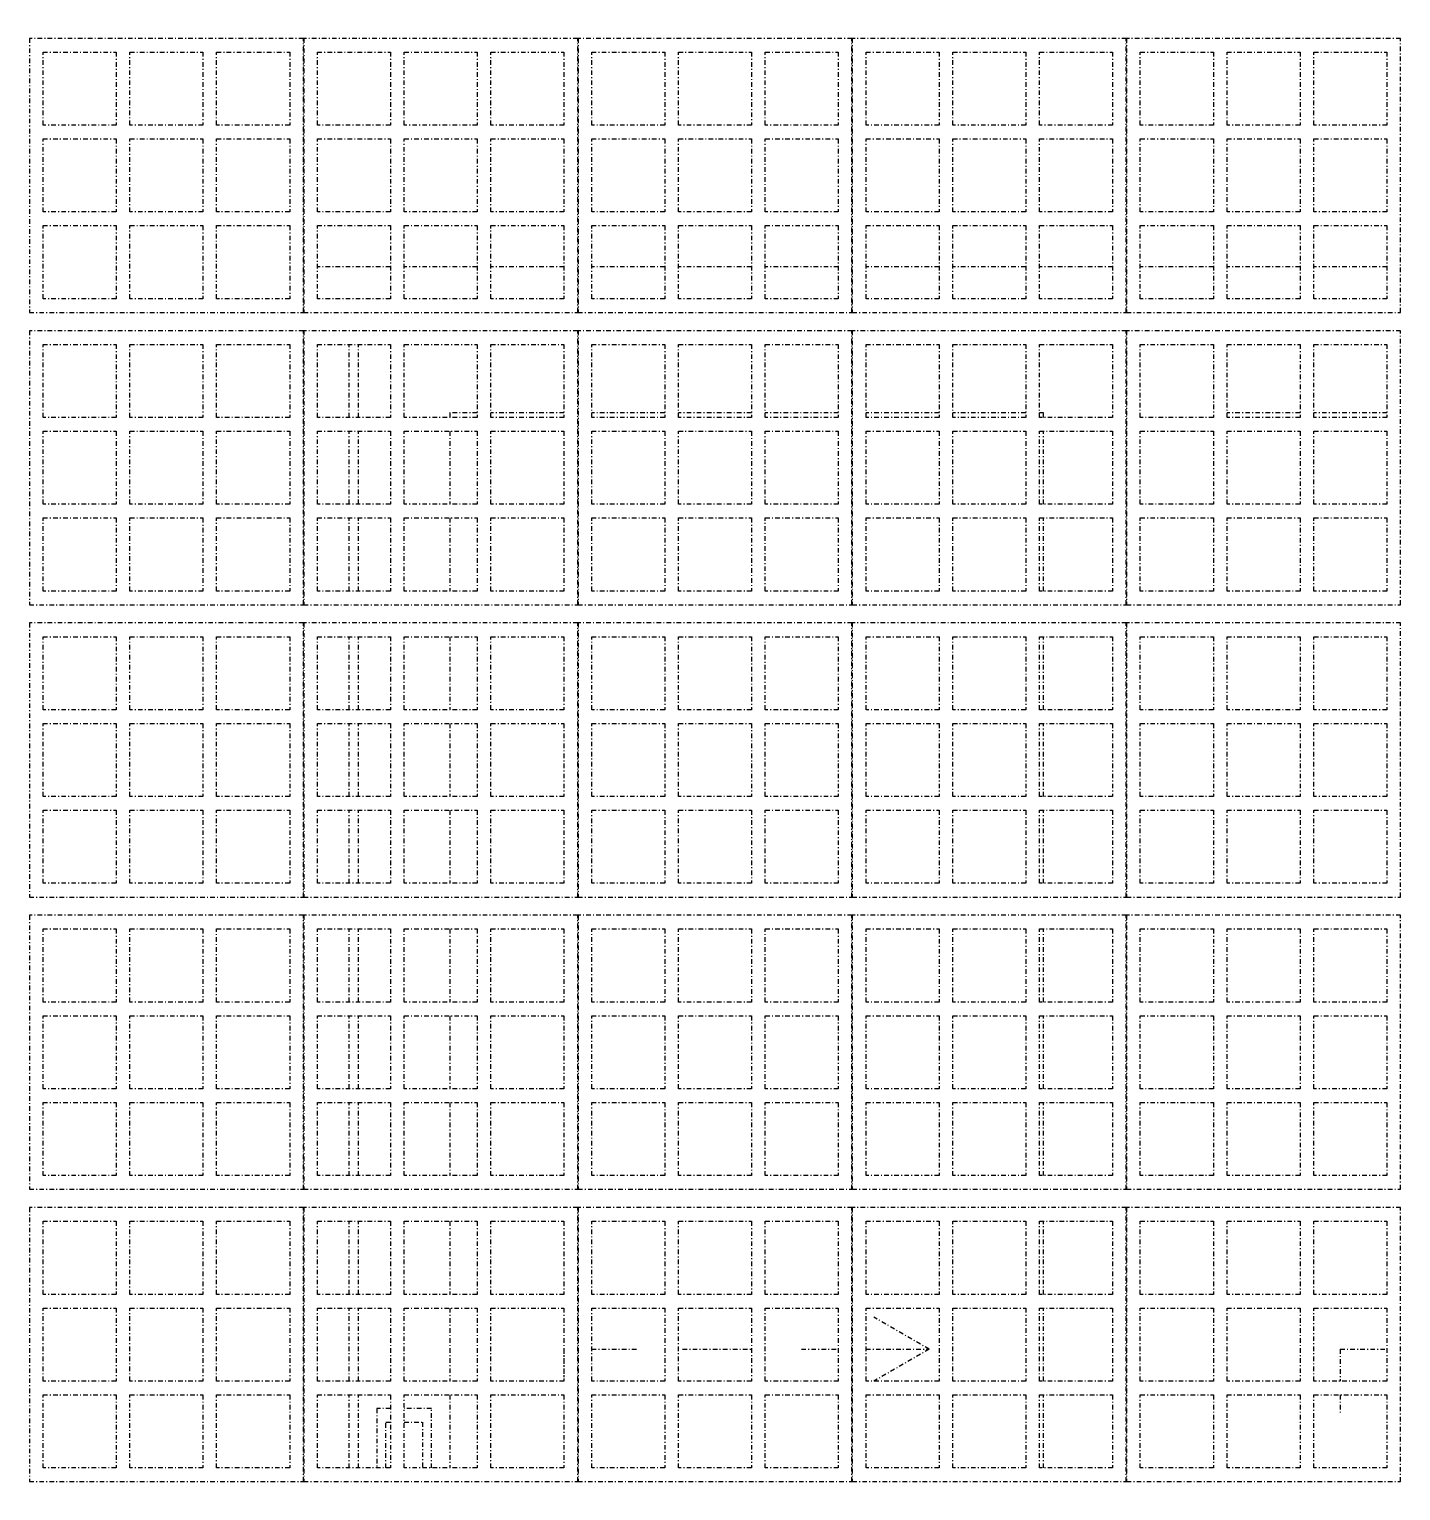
# Model space of a CAD drawing. Header units: metres. Extents: x -1783 to 21505, y -57 to 13660.
# Drawn here: x 12615.2 to 12765.4, y 7409.6 to 7569.6 of the extents above; entities that cross this region are included whole.
import ezdxf

# ---------------------------------------------------------------- set-up
doc = ezdxf.new("R2010")
doc.units = ezdxf.units.M
doc.header["$MEASUREMENT"] = 0
doc.linetypes.add('DASHDOT', pattern=[1, 0.5, -0.25, 0, -0.25])
doc.layers.add('cotas', color=7, linetype='Continuous')
doc.layers.add('P03', color=7, linetype='Continuous')

msp = doc.modelspace()

# ---------------------------------------------------------------- hatches: boundary and pattern name
at = {"layer": 'cotas'}
h = msp.add_hatch(color=7, dxfattribs=at)
h.dxf.hatch_style = 1
h.paths.add_polyline_path([(21504.961, 13659.963), (10304.961, 13659.963), (10304.961, 5739.963), (21504.961, 5739.963)])
h.paths.add_polyline_path([(10571.627, 13593.296), (21371.627, 13593.296), (21371.627, 5806.63), (10571.627, 5806.63)], flags=16)

# ---------------------------------------------------------------- linework, layer by layer
at = {"layer": 'P03', "linetype": 'DASHDOT'}
for p, q in [((12645.242, 7568.625), (12615.242, 7568.625)), ((12615.242, 7568.625), (12615.242, 7538.625)), ((12645.242, 7538.625), (12645.242, 7568.625)), ((12675.277, 7568.625), (12645.277, 7568.625)), ((12645.277, 7568.625), (12645.277, 7538.625)), ((12675.277, 7538.625), (12675.277, 7568.625)), ((12705.312, 7568.625), (12675.312, 7568.625)), ((12675.312, 7568.625), (12675.312, 7538.625)), ((12705.312, 7538.625), (12705.312, 7568.625)), ((12735.346, 7568.625), (12705.346, 7568.625)), ((12705.346, 7568.625), (12705.346, 7538.625)), ((12735.346, 7538.625), (12735.346, 7568.625)), ((12765.381, 7568.625), (12735.381, 7568.625)), ((12735.381, 7568.625), (12735.381, 7538.625)), ((12765.381, 7538.625), (12765.381, 7568.625)), ((12616.742, 7559.125), (12616.742, 7567.125)), ((12616.742, 7567.125), (12624.742, 7567.125)), ((12624.742, 7567.125), (12624.742, 7559.125)), ((12626.242, 7559.125), (12626.242, 7567.125)), ((12626.242, 7567.125), (12634.242, 7567.125)), ((12634.242, 7567.125), (12634.242, 7559.125)), ((12635.742, 7559.125), (12635.742, 7567.125)), ((12635.742, 7567.125), (12643.742, 7567.125)), ((12643.742, 7567.125), (12643.742, 7559.125)), ((12646.777, 7559.125), (12646.777, 7567.125)), ((12646.777, 7567.125), (12654.777, 7567.125)), ((12654.777, 7567.125), (12654.777, 7559.125)), ((12656.277, 7559.125), (12656.277, 7567.125)), ((12656.277, 7567.125), (12664.277, 7567.125)), ((12664.277, 7567.125), (12664.277, 7559.125)), ((12665.777, 7559.125), (12665.777, 7567.125)), ((12665.777, 7567.125), (12673.777, 7567.125)), ((12673.777, 7567.125), (12673.777, 7559.125)), ((12676.812, 7559.125), (12676.812, 7567.125)), ((12676.812, 7567.125), (12684.812, 7567.125)), ((12684.812, 7567.125), (12684.812, 7559.125)), ((12686.312, 7559.125), (12686.312, 7567.125)), ((12686.312, 7567.125), (12694.312, 7567.125)), ((12694.312, 7567.125), (12694.312, 7559.125)), ((12695.812, 7559.125), (12695.812, 7567.125)), ((12695.812, 7567.125), (12703.812, 7567.125)), ((12703.812, 7567.125), (12703.812, 7559.125)), ((12706.846, 7559.125), (12706.846, 7567.125)), ((12706.846, 7567.125), (12714.846, 7567.125)), ((12714.846, 7567.125), (12714.846, 7559.125)), ((12716.346, 7559.125), (12716.346, 7567.125)), ((12716.346, 7567.125), (12724.346, 7567.125)), ((12724.346, 7567.125), (12724.346, 7559.125)), ((12725.846, 7559.125), (12725.846, 7567.125)), ((12725.846, 7567.125), (12733.846, 7567.125)), ((12733.846, 7567.125), (12733.846, 7559.125)), ((12736.881, 7559.125), (12736.881, 7567.125)), ((12736.881, 7567.125), (12744.881, 7567.125)), ((12744.881, 7567.125), (12744.881, 7559.125)), ((12746.381, 7559.125), (12746.381, 7567.125)), ((12746.381, 7567.125), (12754.381, 7567.125)), ((12754.381, 7567.125), (12754.381, 7559.125)), ((12755.881, 7559.125), (12755.881, 7567.125)), ((12755.881, 7567.125), (12763.881, 7567.125)), ((12763.881, 7567.125), (12763.881, 7559.125)), ((12624.742, 7559.125), (12616.742, 7559.125)), ((12634.242, 7559.125), (12626.242, 7559.125)), ((12643.742, 7559.125), (12635.742, 7559.125)), ((12654.777, 7559.125), (12646.777, 7559.125)), ((12664.277, 7559.125), (12656.277, 7559.125)), ((12673.777, 7559.125), (12665.777, 7559.125)), ((12684.812, 7559.125), (12676.812, 7559.125)), ((12694.312, 7559.125), (12686.312, 7559.125)), ((12703.812, 7559.125), (12695.812, 7559.125)), ((12714.846, 7559.125), (12706.846, 7559.125)), ((12724.346, 7559.125), (12716.346, 7559.125)), ((12733.846, 7559.125), (12725.846, 7559.125)), ((12744.881, 7559.125), (12736.881, 7559.125)), ((12754.381, 7559.125), (12746.381, 7559.125)), ((12763.881, 7559.125), (12755.881, 7559.125)), ((12616.742, 7549.625), (12616.742, 7557.625)), ((12616.742, 7557.625), (12624.742, 7557.625)), ((12624.742, 7557.625), (12624.742, 7549.625)), ((12626.242, 7549.625), (12626.242, 7557.625)), ((12626.242, 7557.625), (12634.242, 7557.625)), ((12634.242, 7557.625), (12634.242, 7549.625)), ((12635.742, 7549.625), (12635.742, 7557.625)), ((12635.742, 7557.625), (12643.742, 7557.625)), ((12643.742, 7557.625), (12643.742, 7549.625)), ((12646.777, 7549.625), (12646.777, 7557.625)), ((12646.777, 7557.625), (12654.777, 7557.625)), ((12654.777, 7557.625), (12654.777, 7549.625)), ((12656.277, 7549.625), (12656.277, 7557.625)), ((12656.277, 7557.625), (12664.277, 7557.625)), ((12664.277, 7557.625), (12664.277, 7549.625)), ((12665.777, 7549.625), (12665.777, 7557.625)), ((12665.777, 7557.625), (12673.777, 7557.625)), ((12673.777, 7557.625), (12673.777, 7549.625)), ((12676.812, 7549.625), (12676.812, 7557.625)), ((12676.812, 7557.625), (12684.812, 7557.625)), ((12684.812, 7557.625), (12684.812, 7549.625)), ((12686.312, 7549.625), (12686.312, 7557.625)), ((12686.312, 7557.625), (12694.312, 7557.625)), ((12694.312, 7557.625), (12694.312, 7549.625)), ((12695.812, 7549.625), (12695.812, 7557.625)), ((12695.812, 7557.625), (12703.812, 7557.625)), ((12703.812, 7557.625), (12703.812, 7549.625)), ((12706.846, 7549.625), (12706.846, 7557.625)), ((12706.846, 7557.625), (12714.846, 7557.625)), ((12714.846, 7557.625), (12714.846, 7549.625)), ((12716.346, 7549.625), (12716.346, 7557.625)), ((12716.346, 7557.625), (12724.346, 7557.625)), ((12724.346, 7557.625), (12724.346, 7549.625)), ((12725.846, 7549.625), (12725.846, 7557.625)), ((12725.846, 7557.625), (12733.846, 7557.625)), ((12733.846, 7557.625), (12733.846, 7549.625)), ((12736.881, 7549.625), (12736.881, 7557.625)), ((12736.881, 7557.625), (12744.881, 7557.625)), ((12744.881, 7557.625), (12744.881, 7549.625)), ((12746.381, 7549.625), (12746.381, 7557.625)), ((12746.381, 7557.625), (12754.381, 7557.625)), ((12754.381, 7557.625), (12754.381, 7549.625)), ((12755.881, 7549.625), (12755.881, 7557.625)), ((12755.881, 7557.625), (12763.881, 7557.625)), ((12763.881, 7557.625), (12763.881, 7549.625)), ((12624.742, 7549.625), (12616.742, 7549.625)), ((12634.242, 7549.625), (12626.242, 7549.625)), ((12643.742, 7549.625), (12635.742, 7549.625)), ((12654.777, 7549.625), (12646.777, 7549.625)), ((12664.277, 7549.625), (12656.277, 7549.625)), ((12673.777, 7549.625), (12665.777, 7549.625)), ((12684.812, 7549.625), (12676.812, 7549.625)), ((12694.312, 7549.625), (12686.312, 7549.625)), ((12703.812, 7549.625), (12695.812, 7549.625)), ((12714.846, 7549.625), (12706.846, 7549.625)), ((12724.346, 7549.625), (12716.346, 7549.625)), ((12733.846, 7549.625), (12725.846, 7549.625)), ((12744.881, 7549.625), (12736.881, 7549.625)), ((12754.381, 7549.625), (12746.381, 7549.625)), ((12763.881, 7549.625), (12755.881, 7549.625)), ((12616.742, 7540.125), (12616.742, 7548.125)), ((12616.742, 7548.125), (12624.742, 7548.125)), ((12624.742, 7548.125), (12624.742, 7540.125)), ((12626.242, 7540.125), (12626.242, 7548.125)), ((12626.242, 7548.125), (12634.242, 7548.125)), ((12634.242, 7548.125), (12634.242, 7540.125)), ((12635.742, 7540.125), (12635.742, 7548.125)), ((12635.742, 7548.125), (12643.742, 7548.125)), ((12643.742, 7548.125), (12643.742, 7540.125)), ((12646.777, 7540.125), (12646.777, 7548.125)), ((12646.777, 7548.125), (12654.777, 7548.125)), ((12654.777, 7548.125), (12654.777, 7540.125)), ((12656.277, 7540.125), (12656.277, 7548.125)), ((12656.277, 7548.125), (12664.277, 7548.125)), ((12664.277, 7548.125), (12664.277, 7540.125)), ((12665.777, 7540.125), (12665.777, 7548.125)), ((12665.777, 7548.125), (12673.777, 7548.125)), ((12673.777, 7548.125), (12673.777, 7540.125)), ((12676.812, 7540.125), (12676.812, 7548.125)), ((12676.812, 7548.125), (12684.812, 7548.125)), ((12684.812, 7548.125), (12684.812, 7540.125)), ((12686.312, 7540.125), (12686.312, 7548.125)), ((12686.312, 7548.125), (12694.312, 7548.125)), ((12694.312, 7548.125), (12694.312, 7540.125)), ((12695.812, 7540.125), (12695.812, 7548.125)), ((12695.812, 7548.125), (12703.812, 7548.125)), ((12703.812, 7548.125), (12703.812, 7540.125)), ((12706.846, 7540.125), (12706.846, 7548.125)), ((12706.846, 7548.125), (12714.846, 7548.125)), ((12714.846, 7548.125), (12714.846, 7540.125)), ((12716.346, 7540.125), (12716.346, 7548.125)), ((12716.346, 7548.125), (12724.346, 7548.125)), ((12724.346, 7548.125), (12724.346, 7540.125)), ((12725.846, 7540.125), (12725.846, 7548.125)), ((12725.846, 7548.125), (12733.846, 7548.125)), ((12733.846, 7548.125), (12733.846, 7540.125)), ((12736.881, 7540.125), (12736.881, 7548.125)), ((12736.881, 7548.125), (12744.881, 7548.125)), ((12744.881, 7548.125), (12744.881, 7540.125)), ((12746.381, 7540.125), (12746.381, 7548.125)), ((12746.381, 7548.125), (12754.381, 7548.125)), ((12754.381, 7548.125), (12754.381, 7540.125)), ((12755.881, 7540.125), (12755.881, 7548.125)), ((12755.881, 7548.125), (12763.881, 7548.125)), ((12763.881, 7548.125), (12763.881, 7540.125)), ((12654.777, 7543.625), (12646.777, 7543.625)), ((12664.277, 7543.625), (12656.277, 7543.625)), ((12673.777, 7543.625), (12665.777, 7543.625)), ((12684.812, 7543.625), (12676.812, 7543.625)), ((12694.312, 7543.625), (12686.312, 7543.625)), ((12703.812, 7543.625), (12695.812, 7543.625)), ((12714.846, 7543.625), (12706.846, 7543.625)), ((12724.346, 7543.625), (12716.346, 7543.625)), ((12733.846, 7543.625), (12725.846, 7543.625)), ((12744.881, 7543.625), (12736.881, 7543.625)), ((12754.381, 7543.625), (12746.381, 7543.625)), ((12763.881, 7543.625), (12755.881, 7543.625)), ((12624.742, 7540.125), (12616.742, 7540.125)), ((12634.242, 7540.125), (12626.242, 7540.125)), ((12643.742, 7540.125), (12635.742, 7540.125)), ((12654.777, 7540.125), (12646.777, 7540.125)), ((12664.277, 7540.125), (12656.277, 7540.125)), ((12673.777, 7540.125), (12665.777, 7540.125)), ((12684.812, 7540.125), (12676.812, 7540.125)), ((12694.312, 7540.125), (12686.312, 7540.125)), ((12703.812, 7540.125), (12695.812, 7540.125)), ((12714.846, 7540.125), (12706.846, 7540.125)), ((12724.346, 7540.125), (12716.346, 7540.125)), ((12733.846, 7540.125), (12725.846, 7540.125)), ((12744.881, 7540.125), (12736.881, 7540.125)), ((12754.381, 7540.125), (12746.381, 7540.125)), ((12763.881, 7540.125), (12755.881, 7540.125)), ((12615.242, 7538.625), (12645.242, 7538.625)), ((12645.277, 7538.625), (12675.277, 7538.625)), ((12675.312, 7538.625), (12705.312, 7538.625)), ((12705.346, 7538.625), (12735.346, 7538.625)), ((12735.381, 7538.625), (12765.381, 7538.625)), ((12645.242, 7536.625), (12615.242, 7536.625)), ((12615.242, 7536.625), (12615.242, 7506.625)), ((12645.242, 7506.625), (12645.242, 7536.625)), ((12675.277, 7536.625), (12645.277, 7536.625)), ((12645.277, 7536.625), (12645.277, 7506.625)), ((12675.277, 7506.625), (12675.277, 7536.625)), ((12705.312, 7536.625), (12675.312, 7536.625)), ((12675.312, 7536.625), (12675.312, 7506.625)), ((12705.312, 7506.625), (12705.312, 7536.625)), ((12735.346, 7536.625), (12705.346, 7536.625)), ((12705.346, 7536.625), (12705.346, 7506.625)), ((12735.346, 7506.625), (12735.346, 7536.625)), ((12765.381, 7536.625), (12735.381, 7536.625)), ((12735.381, 7536.625), (12735.381, 7506.625)), ((12765.381, 7506.625), (12765.381, 7536.625)), ((12616.742, 7527.125), (12616.742, 7535.125)), ((12616.742, 7535.125), (12624.742, 7535.125)), ((12624.742, 7535.125), (12624.742, 7527.125)), ((12626.242, 7527.125), (12626.242, 7535.125)), ((12626.242, 7535.125), (12634.242, 7535.125)), ((12634.242, 7535.125), (12634.242, 7527.125)), ((12635.742, 7527.125), (12635.742, 7535.125)), ((12635.742, 7535.125), (12643.742, 7535.125)), ((12643.742, 7535.125), (12643.742, 7527.125)), ((12646.777, 7527.125), (12646.777, 7535.125)), ((12646.777, 7535.125), (12654.777, 7535.125)), ((12650.268, 7527.125), (12650.268, 7535.125)), ((12651.268, 7527.125), (12651.268, 7535.125)), ((12654.777, 7535.125), (12654.777, 7527.125)), ((12656.277, 7527.125), (12656.277, 7535.125)), ((12656.277, 7535.125), (12664.277, 7535.125)), ((12664.277, 7535.125), (12664.277, 7527.125)), ((12665.777, 7527.125), (12665.777, 7535.125)), ((12665.777, 7535.125), (12673.777, 7535.125)), ((12673.777, 7535.125), (12673.777, 7527.125)), ((12676.812, 7527.125), (12676.812, 7535.125)), ((12676.812, 7535.125), (12684.812, 7535.125)), ((12684.812, 7535.125), (12684.812, 7527.125)), ((12686.312, 7527.125), (12686.312, 7535.125)), ((12686.312, 7535.125), (12694.312, 7535.125)), ((12694.312, 7535.125), (12694.312, 7527.125)), ((12695.812, 7527.125), (12695.812, 7535.125)), ((12695.812, 7535.125), (12703.812, 7535.125)), ((12703.812, 7535.125), (12703.812, 7527.125)), ((12706.846, 7527.125), (12706.846, 7535.125)), ((12706.846, 7535.125), (12714.846, 7535.125)), ((12714.846, 7535.125), (12714.846, 7527.125)), ((12716.346, 7527.125), (12716.346, 7535.125)), ((12716.346, 7535.125), (12724.346, 7535.125)), ((12724.346, 7535.125), (12724.346, 7527.125)), ((12725.846, 7527.125), (12725.846, 7535.125)), ((12725.846, 7535.125), (12733.846, 7535.125)), ((12733.846, 7535.125), (12733.846, 7527.125)), ((12736.881, 7527.125), (12736.881, 7535.125)), ((12736.881, 7535.125), (12744.881, 7535.125)), ((12744.881, 7535.125), (12744.881, 7527.125)), ((12746.381, 7527.125), (12746.381, 7535.125)), ((12746.381, 7535.125), (12754.381, 7535.125)), ((12754.381, 7535.125), (12754.381, 7527.125)), ((12755.881, 7527.125), (12755.881, 7535.125)), ((12755.881, 7535.125), (12763.881, 7535.125)), ((12763.881, 7535.125), (12763.881, 7527.125)), ((12624.742, 7527.125), (12616.742, 7527.125)), ((12634.242, 7527.125), (12626.242, 7527.125)), ((12643.742, 7527.125), (12635.742, 7527.125)), ((12654.777, 7527.125), (12646.777, 7527.125)), ((12664.277, 7527.125), (12656.277, 7527.125)), ((12661.268, 7527.625), (12661.268, 7527.125)), ((12664.277, 7527.625), (12661.268, 7527.625)), ((12673.777, 7527.625), (12665.777, 7527.625)), ((12673.777, 7527.125), (12665.777, 7527.125)), ((12684.812, 7527.625), (12676.812, 7527.625)), ((12684.812, 7527.125), (12676.812, 7527.125)), ((12694.312, 7527.625), (12686.312, 7527.625)), ((12694.312, 7527.125), (12686.312, 7527.125)), ((12703.812, 7527.625), (12695.812, 7527.625)), ((12703.812, 7527.125), (12695.812, 7527.125)), ((12714.846, 7527.625), (12706.846, 7527.625)), ((12714.846, 7527.125), (12706.846, 7527.125)), ((12724.346, 7527.625), (12716.346, 7527.625)), ((12724.346, 7527.125), (12716.346, 7527.125)), ((12726.268, 7527.625), (12725.846, 7527.625)), ((12733.846, 7527.125), (12725.846, 7527.125)), ((12726.268, 7527.125), (12726.268, 7527.625)), ((12744.881, 7527.125), (12736.881, 7527.125)), ((12754.381, 7527.625), (12746.381, 7527.625)), ((12754.381, 7527.125), (12746.381, 7527.125)), ((12763.881, 7527.625), (12755.881, 7527.625)), ((12763.881, 7527.125), (12755.881, 7527.125)), ((12616.742, 7517.625), (12616.742, 7525.625)), ((12616.742, 7525.625), (12624.742, 7525.625)), ((12624.742, 7525.625), (12624.742, 7517.625)), ((12626.242, 7517.625), (12626.242, 7525.625)), ((12626.242, 7525.625), (12634.242, 7525.625)), ((12634.242, 7525.625), (12634.242, 7517.625)), ((12635.742, 7517.625), (12635.742, 7525.625)), ((12635.742, 7525.625), (12643.742, 7525.625)), ((12643.742, 7525.625), (12643.742, 7517.625)), ((12646.777, 7517.625), (12646.777, 7525.625)), ((12646.777, 7525.625), (12654.777, 7525.625)), ((12650.268, 7517.625), (12650.268, 7525.625)), ((12651.268, 7517.625), (12651.268, 7525.625)), ((12654.777, 7525.625), (12654.777, 7517.625)), ((12656.277, 7517.625), (12656.277, 7525.625)), ((12656.277, 7525.625), (12664.277, 7525.625)), ((12661.268, 7525.625), (12661.268, 7517.625)), ((12664.277, 7525.625), (12664.277, 7517.625)), ((12665.777, 7517.625), (12665.777, 7525.625)), ((12665.777, 7525.625), (12673.777, 7525.625)), ((12673.777, 7525.625), (12673.777, 7517.625)), ((12676.812, 7517.625), (12676.812, 7525.625)), ((12676.812, 7525.625), (12684.812, 7525.625)), ((12684.812, 7525.625), (12684.812, 7517.625)), ((12686.312, 7517.625), (12686.312, 7525.625)), ((12686.312, 7525.625), (12694.312, 7525.625)), ((12694.312, 7525.625), (12694.312, 7517.625)), ((12695.812, 7517.625), (12695.812, 7525.625)), ((12695.812, 7525.625), (12703.812, 7525.625)), ((12703.812, 7525.625), (12703.812, 7517.625)), ((12706.846, 7517.625), (12706.846, 7525.625)), ((12706.846, 7525.625), (12714.846, 7525.625)), ((12714.846, 7525.625), (12714.846, 7517.625)), ((12716.346, 7517.625), (12716.346, 7525.625)), ((12716.346, 7525.625), (12724.346, 7525.625)), ((12724.346, 7525.625), (12724.346, 7517.625)), ((12725.846, 7517.625), (12725.846, 7525.625)), ((12725.846, 7525.625), (12733.846, 7525.625)), ((12726.268, 7517.625), (12726.268, 7525.625)), ((12733.846, 7525.625), (12733.846, 7517.625)), ((12736.881, 7517.625), (12736.881, 7525.625)), ((12736.881, 7525.625), (12744.881, 7525.625)), ((12744.881, 7525.625), (12744.881, 7517.625)), ((12746.381, 7517.625), (12746.381, 7525.625)), ((12746.381, 7525.625), (12754.381, 7525.625)), ((12754.381, 7525.625), (12754.381, 7517.625)), ((12755.881, 7517.625), (12755.881, 7525.625)), ((12755.881, 7525.625), (12763.881, 7525.625)), ((12763.881, 7525.625), (12763.881, 7517.625)), ((12624.742, 7517.625), (12616.742, 7517.625)), ((12634.242, 7517.625), (12626.242, 7517.625)), ((12643.742, 7517.625), (12635.742, 7517.625)), ((12654.777, 7517.625), (12646.777, 7517.625)), ((12664.277, 7517.625), (12656.277, 7517.625)), ((12673.777, 7517.625), (12665.777, 7517.625)), ((12684.812, 7517.625), (12676.812, 7517.625)), ((12694.312, 7517.625), (12686.312, 7517.625)), ((12703.812, 7517.625), (12695.812, 7517.625)), ((12714.846, 7517.625), (12706.846, 7517.625)), ((12724.346, 7517.625), (12716.346, 7517.625)), ((12733.846, 7517.625), (12725.846, 7517.625)), ((12744.881, 7517.625), (12736.881, 7517.625)), ((12754.381, 7517.625), (12746.381, 7517.625)), ((12763.881, 7517.625), (12755.881, 7517.625)), ((12616.742, 7508.125), (12616.742, 7516.125)), ((12616.742, 7516.125), (12624.742, 7516.125)), ((12624.742, 7516.125), (12624.742, 7508.125)), ((12626.242, 7508.125), (12626.242, 7516.125)), ((12626.242, 7516.125), (12634.242, 7516.125)), ((12634.242, 7516.125), (12634.242, 7508.125)), ((12635.742, 7508.125), (12635.742, 7516.125)), ((12635.742, 7516.125), (12643.742, 7516.125)), ((12643.742, 7516.125), (12643.742, 7508.125)), ((12646.777, 7508.125), (12646.777, 7516.125)), ((12646.777, 7516.125), (12654.777, 7516.125)), ((12650.268, 7508.125), (12650.268, 7516.125)), ((12651.268, 7508.125), (12651.268, 7516.125)), ((12654.777, 7516.125), (12654.777, 7508.125)), ((12656.277, 7508.125), (12656.277, 7516.125)), ((12656.277, 7516.125), (12664.277, 7516.125)), ((12661.268, 7516.125), (12661.268, 7508.125)), ((12664.277, 7516.125), (12664.277, 7508.125)), ((12665.777, 7508.125), (12665.777, 7516.125)), ((12665.777, 7516.125), (12673.777, 7516.125)), ((12673.777, 7516.125), (12673.777, 7508.125)), ((12676.812, 7508.125), (12676.812, 7516.125)), ((12676.812, 7516.125), (12684.812, 7516.125)), ((12684.812, 7516.125), (12684.812, 7508.125)), ((12686.312, 7508.125), (12686.312, 7516.125)), ((12686.312, 7516.125), (12694.312, 7516.125)), ((12694.312, 7516.125), (12694.312, 7508.125)), ((12695.812, 7508.125), (12695.812, 7516.125)), ((12695.812, 7516.125), (12703.812, 7516.125)), ((12703.812, 7516.125), (12703.812, 7508.125)), ((12706.846, 7508.125), (12706.846, 7516.125)), ((12706.846, 7516.125), (12714.846, 7516.125)), ((12714.846, 7516.125), (12714.846, 7508.125)), ((12716.346, 7508.125), (12716.346, 7516.125)), ((12716.346, 7516.125), (12724.346, 7516.125)), ((12724.346, 7516.125), (12724.346, 7508.125)), ((12725.846, 7508.125), (12725.846, 7516.125)), ((12725.846, 7516.125), (12733.846, 7516.125)), ((12726.268, 7508.125), (12726.268, 7516.125)), ((12733.846, 7516.125), (12733.846, 7508.125)), ((12736.881, 7508.125), (12736.881, 7516.125)), ((12736.881, 7516.125), (12744.881, 7516.125)), ((12744.881, 7516.125), (12744.881, 7508.125)), ((12746.381, 7508.125), (12746.381, 7516.125)), ((12746.381, 7516.125), (12754.381, 7516.125)), ((12754.381, 7516.125), (12754.381, 7508.125)), ((12755.881, 7508.125), (12755.881, 7516.125)), ((12755.881, 7516.125), (12763.881, 7516.125)), ((12763.881, 7516.125), (12763.881, 7508.125)), ((12624.742, 7508.125), (12616.742, 7508.125)), ((12634.242, 7508.125), (12626.242, 7508.125)), ((12643.742, 7508.125), (12635.742, 7508.125)), ((12654.777, 7508.125), (12646.777, 7508.125)), ((12664.277, 7508.125), (12656.277, 7508.125)), ((12673.777, 7508.125), (12665.777, 7508.125)), ((12684.812, 7508.125), (12676.812, 7508.125)), ((12694.312, 7508.125), (12686.312, 7508.125)), ((12703.812, 7508.125), (12695.812, 7508.125)), ((12714.846, 7508.125), (12706.846, 7508.125)), ((12724.346, 7508.125), (12716.346, 7508.125)), ((12733.846, 7508.125), (12725.846, 7508.125)), ((12744.881, 7508.125), (12736.881, 7508.125)), ((12754.381, 7508.125), (12746.381, 7508.125)), ((12763.881, 7508.125), (12755.881, 7508.125)), ((12615.242, 7506.625), (12645.242, 7506.625)), ((12645.277, 7506.625), (12675.277, 7506.625)), ((12675.312, 7506.625), (12705.312, 7506.625)), ((12705.346, 7506.625), (12735.346, 7506.625)), ((12735.381, 7506.625), (12765.381, 7506.625)), ((12645.242, 7504.625), (12615.242, 7504.625)), ((12615.242, 7504.625), (12615.242, 7474.625)), ((12645.242, 7474.625), (12645.242, 7504.625)), ((12675.277, 7504.625), (12645.277, 7504.625)), ((12645.277, 7504.625), (12645.277, 7474.625)), ((12675.277, 7474.625), (12675.277, 7504.625)), ((12705.312, 7504.625), (12675.312, 7504.625)), ((12675.312, 7504.625), (12675.312, 7474.625)), ((12705.312, 7474.625), (12705.312, 7504.625)), ((12735.346, 7504.625), (12705.346, 7504.625)), ((12705.346, 7504.625), (12705.346, 7474.625)), ((12735.346, 7474.625), (12735.346, 7504.625)), ((12765.381, 7504.625), (12735.381, 7504.625)), ((12735.381, 7504.625), (12735.381, 7474.625)), ((12765.381, 7474.625), (12765.381, 7504.625)), ((12616.742, 7495.125), (12616.742, 7503.125)), ((12616.742, 7503.125), (12624.742, 7503.125)), ((12624.742, 7503.125), (12624.742, 7495.125)), ((12626.242, 7495.125), (12626.242, 7503.125)), ((12626.242, 7503.125), (12634.242, 7503.125)), ((12634.242, 7503.125), (12634.242, 7495.125)), ((12635.742, 7495.125), (12635.742, 7503.125)), ((12635.742, 7503.125), (12643.742, 7503.125)), ((12643.742, 7503.125), (12643.742, 7495.125)), ((12646.777, 7495.125), (12646.777, 7503.125)), ((12646.777, 7503.125), (12654.777, 7503.125)), ((12650.268, 7495.125), (12650.268, 7503.125)), ((12651.268, 7495.125), (12651.268, 7503.125)), ((12654.777, 7503.125), (12654.777, 7495.125)), ((12656.277, 7495.125), (12656.277, 7503.125)), ((12656.277, 7503.125), (12664.277, 7503.125)), ((12661.268, 7503.125), (12661.268, 7495.125)), ((12664.277, 7503.125), (12664.277, 7495.125)), ((12665.777, 7495.125), (12665.777, 7503.125)), ((12665.777, 7503.125), (12673.777, 7503.125)), ((12673.777, 7503.125), (12673.777, 7495.125)), ((12676.812, 7495.125), (12676.812, 7503.125)), ((12676.812, 7503.125), (12684.812, 7503.125)), ((12684.812, 7503.125), (12684.812, 7495.125)), ((12686.312, 7495.125), (12686.312, 7503.125)), ((12686.312, 7503.125), (12694.312, 7503.125)), ((12694.312, 7503.125), (12694.312, 7495.125)), ((12695.812, 7495.125), (12695.812, 7503.125)), ((12695.812, 7503.125), (12703.812, 7503.125)), ((12703.812, 7503.125), (12703.812, 7495.125)), ((12706.846, 7495.125), (12706.846, 7503.125)), ((12706.846, 7503.125), (12714.846, 7503.125)), ((12714.846, 7503.125), (12714.846, 7495.125)), ((12716.346, 7495.125), (12716.346, 7503.125)), ((12716.346, 7503.125), (12724.346, 7503.125)), ((12724.346, 7503.125), (12724.346, 7495.125)), ((12725.846, 7495.125), (12725.846, 7503.125)), ((12725.846, 7503.125), (12733.846, 7503.125)), ((12726.268, 7495.125), (12726.268, 7503.125)), ((12733.846, 7503.125), (12733.846, 7495.125)), ((12736.881, 7495.125), (12736.881, 7503.125)), ((12736.881, 7503.125), (12744.881, 7503.125)), ((12744.881, 7503.125), (12744.881, 7495.125)), ((12746.381, 7495.125), (12746.381, 7503.125)), ((12746.381, 7503.125), (12754.381, 7503.125)), ((12754.381, 7503.125), (12754.381, 7495.125)), ((12755.881, 7495.125), (12755.881, 7503.125)), ((12755.881, 7503.125), (12763.881, 7503.125)), ((12763.881, 7503.125), (12763.881, 7495.125)), ((12624.742, 7495.125), (12616.742, 7495.125)), ((12634.242, 7495.125), (12626.242, 7495.125)), ((12643.742, 7495.125), (12635.742, 7495.125)), ((12654.777, 7495.125), (12646.777, 7495.125)), ((12664.277, 7495.125), (12656.277, 7495.125)), ((12673.777, 7495.125), (12665.777, 7495.125)), ((12684.812, 7495.125), (12676.812, 7495.125)), ((12694.312, 7495.125), (12686.312, 7495.125)), ((12703.812, 7495.125), (12695.812, 7495.125)), ((12714.846, 7495.125), (12706.846, 7495.125)), ((12724.346, 7495.125), (12716.346, 7495.125)), ((12733.846, 7495.125), (12725.846, 7495.125)), ((12744.881, 7495.125), (12736.881, 7495.125)), ((12754.381, 7495.125), (12746.381, 7495.125)), ((12763.881, 7495.125), (12755.881, 7495.125)), ((12616.742, 7485.625), (12616.742, 7493.625)), ((12616.742, 7493.625), (12624.742, 7493.625)), ((12624.742, 7493.625), (12624.742, 7485.625)), ((12626.242, 7485.625), (12626.242, 7493.625)), ((12626.242, 7493.625), (12634.242, 7493.625)), ((12634.242, 7493.625), (12634.242, 7485.625)), ((12635.742, 7485.625), (12635.742, 7493.625)), ((12635.742, 7493.625), (12643.742, 7493.625)), ((12643.742, 7493.625), (12643.742, 7485.625)), ((12646.777, 7485.625), (12646.777, 7493.625)), ((12646.777, 7493.625), (12654.777, 7493.625)), ((12650.268, 7485.625), (12650.268, 7493.625)), ((12651.268, 7485.625), (12651.268, 7493.625)), ((12654.777, 7493.625), (12654.777, 7485.625)), ((12656.277, 7485.625), (12656.277, 7493.625)), ((12656.277, 7493.625), (12664.277, 7493.625)), ((12661.268, 7493.625), (12661.268, 7485.625)), ((12664.277, 7493.625), (12664.277, 7485.625)), ((12665.777, 7485.625), (12665.777, 7493.625)), ((12665.777, 7493.625), (12673.777, 7493.625)), ((12673.777, 7493.625), (12673.777, 7485.625)), ((12676.812, 7485.625), (12676.812, 7493.625)), ((12676.812, 7493.625), (12684.812, 7493.625)), ((12684.812, 7493.625), (12684.812, 7485.625)), ((12686.312, 7485.625), (12686.312, 7493.625)), ((12686.312, 7493.625), (12694.312, 7493.625)), ((12694.312, 7493.625), (12694.312, 7485.625)), ((12695.812, 7485.625), (12695.812, 7493.625)), ((12695.812, 7493.625), (12703.812, 7493.625)), ((12703.812, 7493.625), (12703.812, 7485.625)), ((12706.846, 7485.625), (12706.846, 7493.625)), ((12706.846, 7493.625), (12714.846, 7493.625)), ((12714.846, 7493.625), (12714.846, 7485.625)), ((12716.346, 7485.625), (12716.346, 7493.625)), ((12716.346, 7493.625), (12724.346, 7493.625)), ((12724.346, 7493.625), (12724.346, 7485.625)), ((12725.846, 7485.625), (12725.846, 7493.625)), ((12725.846, 7493.625), (12733.846, 7493.625)), ((12726.268, 7485.625), (12726.268, 7493.625)), ((12733.846, 7493.625), (12733.846, 7485.625)), ((12736.881, 7485.625), (12736.881, 7493.625)), ((12736.881, 7493.625), (12744.881, 7493.625)), ((12744.881, 7493.625), (12744.881, 7485.625)), ((12746.381, 7485.625), (12746.381, 7493.625)), ((12746.381, 7493.625), (12754.381, 7493.625)), ((12754.381, 7493.625), (12754.381, 7485.625)), ((12755.881, 7485.625), (12755.881, 7493.625)), ((12755.881, 7493.625), (12763.881, 7493.625)), ((12763.881, 7493.625), (12763.881, 7485.625)), ((12624.742, 7485.625), (12616.742, 7485.625)), ((12634.242, 7485.625), (12626.242, 7485.625)), ((12643.742, 7485.625), (12635.742, 7485.625)), ((12654.777, 7485.625), (12646.777, 7485.625)), ((12664.277, 7485.625), (12656.277, 7485.625)), ((12673.777, 7485.625), (12665.777, 7485.625)), ((12684.812, 7485.625), (12676.812, 7485.625)), ((12694.312, 7485.625), (12686.312, 7485.625)), ((12703.812, 7485.625), (12695.812, 7485.625)), ((12714.846, 7485.625), (12706.846, 7485.625)), ((12724.346, 7485.625), (12716.346, 7485.625)), ((12733.846, 7485.625), (12725.846, 7485.625)), ((12744.881, 7485.625), (12736.881, 7485.625)), ((12754.381, 7485.625), (12746.381, 7485.625)), ((12763.881, 7485.625), (12755.881, 7485.625)), ((12616.742, 7476.125), (12616.742, 7484.125)), ((12616.742, 7484.125), (12624.742, 7484.125)), ((12624.742, 7484.125), (12624.742, 7476.125)), ((12626.242, 7476.125), (12626.242, 7484.125)), ((12626.242, 7484.125), (12634.242, 7484.125)), ((12634.242, 7484.125), (12634.242, 7476.125)), ((12635.742, 7476.125), (12635.742, 7484.125)), ((12635.742, 7484.125), (12643.742, 7484.125)), ((12643.742, 7484.125), (12643.742, 7476.125)), ((12646.777, 7476.125), (12646.777, 7484.125)), ((12646.777, 7484.125), (12654.777, 7484.125)), ((12650.268, 7476.125), (12650.268, 7484.125)), ((12651.268, 7476.125), (12651.268, 7484.125)), ((12654.777, 7484.125), (12654.777, 7476.125)), ((12656.277, 7476.125), (12656.277, 7484.125)), ((12656.277, 7484.125), (12664.277, 7484.125)), ((12661.268, 7484.125), (12661.268, 7476.125)), ((12664.277, 7484.125), (12664.277, 7476.125)), ((12665.777, 7476.125), (12665.777, 7484.125)), ((12665.777, 7484.125), (12673.777, 7484.125)), ((12673.777, 7484.125), (12673.777, 7476.125)), ((12676.812, 7476.125), (12676.812, 7484.125)), ((12676.812, 7484.125), (12684.812, 7484.125)), ((12684.812, 7484.125), (12684.812, 7476.125)), ((12686.312, 7476.125), (12686.312, 7484.125)), ((12686.312, 7484.125), (12694.312, 7484.125)), ((12694.312, 7484.125), (12694.312, 7476.125)), ((12695.812, 7476.125), (12695.812, 7484.125)), ((12695.812, 7484.125), (12703.812, 7484.125)), ((12703.812, 7484.125), (12703.812, 7476.125)), ((12706.846, 7476.125), (12706.846, 7484.125)), ((12706.846, 7484.125), (12714.846, 7484.125)), ((12714.846, 7484.125), (12714.846, 7476.125)), ((12716.346, 7476.125), (12716.346, 7484.125)), ((12716.346, 7484.125), (12724.346, 7484.125)), ((12724.346, 7484.125), (12724.346, 7476.125)), ((12725.846, 7476.125), (12725.846, 7484.125)), ((12725.846, 7484.125), (12733.846, 7484.125)), ((12726.268, 7476.125), (12726.268, 7484.125)), ((12733.846, 7484.125), (12733.846, 7476.125)), ((12736.881, 7476.125), (12736.881, 7484.125)), ((12736.881, 7484.125), (12744.881, 7484.125)), ((12744.881, 7484.125), (12744.881, 7476.125)), ((12746.381, 7476.125), (12746.381, 7484.125)), ((12746.381, 7484.125), (12754.381, 7484.125)), ((12754.381, 7484.125), (12754.381, 7476.125)), ((12755.881, 7476.125), (12755.881, 7484.125)), ((12755.881, 7484.125), (12763.881, 7484.125)), ((12763.881, 7484.125), (12763.881, 7476.125)), ((12624.742, 7476.125), (12616.742, 7476.125)), ((12634.242, 7476.125), (12626.242, 7476.125)), ((12643.742, 7476.125), (12635.742, 7476.125)), ((12654.777, 7476.125), (12646.777, 7476.125)), ((12664.277, 7476.125), (12656.277, 7476.125)), ((12673.777, 7476.125), (12665.777, 7476.125)), ((12684.812, 7476.125), (12676.812, 7476.125)), ((12694.312, 7476.125), (12686.312, 7476.125)), ((12703.812, 7476.125), (12695.812, 7476.125)), ((12714.846, 7476.125), (12706.846, 7476.125)), ((12724.346, 7476.125), (12716.346, 7476.125)), ((12733.846, 7476.125), (12725.846, 7476.125)), ((12744.881, 7476.125), (12736.881, 7476.125)), ((12754.381, 7476.125), (12746.381, 7476.125)), ((12763.881, 7476.125), (12755.881, 7476.125)), ((12615.242, 7474.625), (12645.242, 7474.625)), ((12645.277, 7474.625), (12675.277, 7474.625)), ((12675.312, 7474.625), (12705.312, 7474.625)), ((12705.346, 7474.625), (12735.346, 7474.625)), ((12735.381, 7474.625), (12765.381, 7474.625)), ((12645.242, 7472.625), (12615.242, 7472.625)), ((12615.242, 7472.625), (12615.242, 7442.625)), ((12645.242, 7442.625), (12645.242, 7472.625)), ((12675.277, 7472.625), (12645.277, 7472.625)), ((12645.277, 7472.625), (12645.277, 7442.625)), ((12675.277, 7442.625), (12675.277, 7472.625)), ((12705.312, 7472.625), (12675.312, 7472.625)), ((12675.312, 7472.625), (12675.312, 7442.625)), ((12705.312, 7442.625), (12705.312, 7472.625)), ((12735.346, 7472.625), (12705.346, 7472.625)), ((12705.346, 7472.625), (12705.346, 7442.625)), ((12735.346, 7442.625), (12735.346, 7472.625)), ((12765.381, 7472.625), (12735.381, 7472.625)), ((12735.381, 7472.625), (12735.381, 7442.625)), ((12765.381, 7442.625), (12765.381, 7472.625)), ((12616.742, 7463.125), (12616.742, 7471.125)), ((12616.742, 7471.125), (12624.742, 7471.125)), ((12624.742, 7471.125), (12624.742, 7463.125)), ((12626.242, 7463.125), (12626.242, 7471.125)), ((12626.242, 7471.125), (12634.242, 7471.125)), ((12634.242, 7471.125), (12634.242, 7463.125)), ((12635.742, 7463.125), (12635.742, 7471.125)), ((12635.742, 7471.125), (12643.742, 7471.125)), ((12643.742, 7471.125), (12643.742, 7463.125)), ((12646.777, 7463.125), (12646.777, 7471.125)), ((12646.777, 7471.125), (12654.777, 7471.125)), ((12650.268, 7463.125), (12650.268, 7471.125)), ((12651.268, 7463.125), (12651.268, 7471.125)), ((12654.777, 7471.125), (12654.777, 7463.125)), ((12656.277, 7463.125), (12656.277, 7471.125)), ((12656.277, 7471.125), (12664.277, 7471.125)), ((12661.268, 7471.125), (12661.268, 7463.125)), ((12664.277, 7471.125), (12664.277, 7463.125)), ((12665.777, 7463.125), (12665.777, 7471.125)), ((12665.777, 7471.125), (12673.777, 7471.125)), ((12673.777, 7471.125), (12673.777, 7463.125)), ((12676.812, 7463.125), (12676.812, 7471.125)), ((12676.812, 7471.125), (12684.812, 7471.125)), ((12684.812, 7471.125), (12684.812, 7463.125)), ((12686.312, 7463.125), (12686.312, 7471.125)), ((12686.312, 7471.125), (12694.312, 7471.125)), ((12694.312, 7471.125), (12694.312, 7463.125)), ((12695.812, 7463.125), (12695.812, 7471.125)), ((12695.812, 7471.125), (12703.812, 7471.125)), ((12703.812, 7471.125), (12703.812, 7463.125)), ((12706.846, 7463.125), (12706.846, 7471.125)), ((12706.846, 7471.125), (12714.846, 7471.125)), ((12714.846, 7471.125), (12714.846, 7463.125)), ((12716.346, 7463.125), (12716.346, 7471.125)), ((12716.346, 7471.125), (12724.346, 7471.125)), ((12724.346, 7471.125), (12724.346, 7463.125)), ((12725.846, 7463.125), (12725.846, 7471.125)), ((12725.846, 7471.125), (12733.846, 7471.125)), ((12726.268, 7463.125), (12726.268, 7471.125)), ((12733.846, 7471.125), (12733.846, 7463.125)), ((12736.881, 7463.125), (12736.881, 7471.125)), ((12736.881, 7471.125), (12744.881, 7471.125)), ((12744.881, 7471.125), (12744.881, 7463.125)), ((12746.381, 7463.125), (12746.381, 7471.125)), ((12746.381, 7471.125), (12754.381, 7471.125)), ((12754.381, 7471.125), (12754.381, 7463.125)), ((12755.881, 7463.125), (12755.881, 7471.125)), ((12755.881, 7471.125), (12763.881, 7471.125)), ((12763.881, 7471.125), (12763.881, 7463.125)), ((12624.742, 7463.125), (12616.742, 7463.125)), ((12634.242, 7463.125), (12626.242, 7463.125)), ((12643.742, 7463.125), (12635.742, 7463.125)), ((12654.777, 7463.125), (12646.777, 7463.125)), ((12664.277, 7463.125), (12656.277, 7463.125)), ((12673.777, 7463.125), (12665.777, 7463.125)), ((12684.812, 7463.125), (12676.812, 7463.125)), ((12694.312, 7463.125), (12686.312, 7463.125)), ((12703.812, 7463.125), (12695.812, 7463.125)), ((12714.846, 7463.125), (12706.846, 7463.125)), ((12724.346, 7463.125), (12716.346, 7463.125)), ((12733.846, 7463.125), (12725.846, 7463.125)), ((12744.881, 7463.125), (12736.881, 7463.125)), ((12754.381, 7463.125), (12746.381, 7463.125)), ((12763.881, 7463.125), (12755.881, 7463.125)), ((12616.742, 7453.625), (12616.742, 7461.625)), ((12616.742, 7461.625), (12624.742, 7461.625)), ((12624.742, 7461.625), (12624.742, 7453.625)), ((12626.242, 7453.625), (12626.242, 7461.625)), ((12626.242, 7461.625), (12634.242, 7461.625)), ((12634.242, 7461.625), (12634.242, 7453.625)), ((12635.742, 7453.625), (12635.742, 7461.625)), ((12635.742, 7461.625), (12643.742, 7461.625)), ((12643.742, 7461.625), (12643.742, 7453.625)), ((12646.777, 7453.625), (12646.777, 7461.625)), ((12646.777, 7461.625), (12654.777, 7461.625)), ((12650.268, 7453.625), (12650.268, 7461.625)), ((12651.268, 7453.625), (12651.268, 7461.625)), ((12654.777, 7461.625), (12654.777, 7453.625)), ((12656.277, 7453.625), (12656.277, 7461.625)), ((12656.277, 7461.625), (12664.277, 7461.625)), ((12661.268, 7461.625), (12661.268, 7453.625)), ((12664.277, 7461.625), (12664.277, 7453.625)), ((12665.777, 7453.625), (12665.777, 7461.625)), ((12665.777, 7461.625), (12673.777, 7461.625)), ((12673.777, 7461.625), (12673.777, 7453.625)), ((12676.812, 7453.625), (12676.812, 7461.625)), ((12676.812, 7461.625), (12684.812, 7461.625)), ((12684.812, 7461.625), (12684.812, 7453.625)), ((12686.312, 7453.625), (12686.312, 7461.625)), ((12686.312, 7461.625), (12694.312, 7461.625)), ((12694.312, 7461.625), (12694.312, 7453.625)), ((12695.812, 7453.625), (12695.812, 7461.625)), ((12695.812, 7461.625), (12703.812, 7461.625)), ((12703.812, 7461.625), (12703.812, 7453.625)), ((12706.846, 7453.625), (12706.846, 7461.625)), ((12706.846, 7461.625), (12714.846, 7461.625)), ((12714.846, 7461.625), (12714.846, 7453.625)), ((12716.346, 7453.625), (12716.346, 7461.625)), ((12716.346, 7461.625), (12724.346, 7461.625)), ((12724.346, 7461.625), (12724.346, 7453.625)), ((12725.846, 7453.625), (12725.846, 7461.625)), ((12725.846, 7461.625), (12733.846, 7461.625)), ((12726.268, 7453.625), (12726.268, 7461.625)), ((12733.846, 7461.625), (12733.846, 7453.625)), ((12736.881, 7453.625), (12736.881, 7461.625)), ((12736.881, 7461.625), (12744.881, 7461.625)), ((12744.881, 7461.625), (12744.881, 7453.625)), ((12746.381, 7453.625), (12746.381, 7461.625)), ((12746.381, 7461.625), (12754.381, 7461.625)), ((12754.381, 7461.625), (12754.381, 7453.625)), ((12755.881, 7453.625), (12755.881, 7461.625)), ((12755.881, 7461.625), (12763.881, 7461.625)), ((12763.881, 7461.625), (12763.881, 7453.625)), ((12624.742, 7453.625), (12616.742, 7453.625)), ((12634.242, 7453.625), (12626.242, 7453.625)), ((12643.742, 7453.625), (12635.742, 7453.625)), ((12654.777, 7453.625), (12646.777, 7453.625)), ((12664.277, 7453.625), (12656.277, 7453.625)), ((12673.777, 7453.625), (12665.777, 7453.625)), ((12684.812, 7453.625), (12676.812, 7453.625)), ((12694.312, 7453.625), (12686.312, 7453.625)), ((12703.812, 7453.625), (12695.812, 7453.625)), ((12714.846, 7453.625), (12706.846, 7453.625)), ((12724.346, 7453.625), (12716.346, 7453.625)), ((12733.846, 7453.625), (12725.846, 7453.625)), ((12744.881, 7453.625), (12736.881, 7453.625)), ((12754.381, 7453.625), (12746.381, 7453.625)), ((12763.881, 7453.625), (12755.881, 7453.625)), ((12616.742, 7444.125), (12616.742, 7452.125)), ((12616.742, 7452.125), (12624.742, 7452.125)), ((12624.742, 7452.125), (12624.742, 7444.125)), ((12626.242, 7444.125), (12626.242, 7452.125)), ((12626.242, 7452.125), (12634.242, 7452.125)), ((12634.242, 7452.125), (12634.242, 7444.125)), ((12635.742, 7444.125), (12635.742, 7452.125)), ((12635.742, 7452.125), (12643.742, 7452.125)), ((12643.742, 7452.125), (12643.742, 7444.125)), ((12646.777, 7444.125), (12646.777, 7452.125)), ((12646.777, 7452.125), (12654.777, 7452.125)), ((12650.268, 7444.125), (12650.268, 7452.125)), ((12651.268, 7444.125), (12651.268, 7452.125)), ((12654.777, 7452.125), (12654.777, 7444.125)), ((12656.277, 7444.125), (12656.277, 7452.125)), ((12656.277, 7452.125), (12664.277, 7452.125)), ((12661.268, 7452.125), (12661.268, 7444.125)), ((12664.277, 7452.125), (12664.277, 7444.125)), ((12665.777, 7444.125), (12665.777, 7452.125)), ((12665.777, 7452.125), (12673.777, 7452.125)), ((12673.777, 7452.125), (12673.777, 7444.125)), ((12676.812, 7444.125), (12676.812, 7452.125)), ((12676.812, 7452.125), (12684.812, 7452.125)), ((12684.812, 7452.125), (12684.812, 7444.125)), ((12686.312, 7444.125), (12686.312, 7452.125)), ((12686.312, 7452.125), (12694.312, 7452.125)), ((12694.312, 7452.125), (12694.312, 7444.125)), ((12695.812, 7444.125), (12695.812, 7452.125)), ((12695.812, 7452.125), (12703.812, 7452.125)), ((12703.812, 7452.125), (12703.812, 7444.125)), ((12706.846, 7444.125), (12706.846, 7452.125)), ((12706.846, 7452.125), (12714.846, 7452.125)), ((12714.846, 7452.125), (12714.846, 7444.125)), ((12716.346, 7444.125), (12716.346, 7452.125)), ((12716.346, 7452.125), (12724.346, 7452.125)), ((12724.346, 7452.125), (12724.346, 7444.125)), ((12725.846, 7444.125), (12725.846, 7452.125)), ((12725.846, 7452.125), (12733.846, 7452.125)), ((12726.268, 7444.125), (12726.268, 7452.125)), ((12733.846, 7452.125), (12733.846, 7444.125)), ((12736.881, 7444.125), (12736.881, 7452.125)), ((12736.881, 7452.125), (12744.881, 7452.125)), ((12744.881, 7452.125), (12744.881, 7444.125)), ((12746.381, 7444.125), (12746.381, 7452.125)), ((12746.381, 7452.125), (12754.381, 7452.125)), ((12754.381, 7452.125), (12754.381, 7444.125)), ((12755.881, 7444.125), (12755.881, 7452.125)), ((12755.881, 7452.125), (12763.881, 7452.125)), ((12763.881, 7452.125), (12763.881, 7444.125)), ((12624.742, 7444.125), (12616.742, 7444.125)), ((12634.242, 7444.125), (12626.242, 7444.125)), ((12643.742, 7444.125), (12635.742, 7444.125)), ((12654.777, 7444.125), (12646.777, 7444.125)), ((12664.277, 7444.125), (12656.277, 7444.125)), ((12673.777, 7444.125), (12665.777, 7444.125)), ((12684.812, 7444.125), (12676.812, 7444.125)), ((12694.312, 7444.125), (12686.312, 7444.125)), ((12703.812, 7444.125), (12695.812, 7444.125)), ((12714.846, 7444.125), (12706.846, 7444.125)), ((12724.346, 7444.125), (12716.346, 7444.125)), ((12733.846, 7444.125), (12725.846, 7444.125)), ((12744.881, 7444.125), (12736.881, 7444.125)), ((12754.381, 7444.125), (12746.381, 7444.125)), ((12763.881, 7444.125), (12755.881, 7444.125)), ((12615.242, 7442.625), (12645.242, 7442.625)), ((12645.277, 7442.625), (12675.277, 7442.625)), ((12675.312, 7442.625), (12705.312, 7442.625)), ((12705.346, 7442.625), (12735.346, 7442.625)), ((12735.381, 7442.625), (12765.381, 7442.625)), ((12645.242, 7440.625), (12615.242, 7440.625)), ((12615.242, 7440.625), (12615.242, 7410.625)), ((12645.242, 7410.625), (12645.242, 7440.625)), ((12675.277, 7440.625), (12645.277, 7440.625)), ((12645.277, 7440.625), (12645.277, 7410.625)), ((12675.277, 7410.625), (12675.277, 7440.625)), ((12705.312, 7440.625), (12675.312, 7440.625)), ((12675.312, 7440.625), (12675.312, 7410.625)), ((12705.312, 7410.625), (12705.312, 7440.625)), ((12735.346, 7440.625), (12705.346, 7440.625)), ((12705.346, 7440.625), (12705.346, 7410.625)), ((12735.346, 7410.625), (12735.346, 7440.625)), ((12765.381, 7440.625), (12735.381, 7440.625)), ((12735.381, 7440.625), (12735.381, 7410.625)), ((12765.381, 7410.625), (12765.381, 7440.625)), ((12616.742, 7431.125), (12616.742, 7439.125)), ((12616.742, 7439.125), (12624.742, 7439.125)), ((12624.742, 7439.125), (12624.742, 7431.125)), ((12626.242, 7431.125), (12626.242, 7439.125)), ((12626.242, 7439.125), (12634.242, 7439.125)), ((12634.242, 7439.125), (12634.242, 7431.125)), ((12635.742, 7431.125), (12635.742, 7439.125)), ((12635.742, 7439.125), (12643.742, 7439.125)), ((12643.742, 7439.125), (12643.742, 7431.125)), ((12646.777, 7431.125), (12646.777, 7439.125)), ((12646.777, 7439.125), (12654.777, 7439.125)), ((12650.268, 7431.125), (12650.268, 7439.125)), ((12651.268, 7431.125), (12651.268, 7439.125)), ((12654.777, 7439.125), (12654.777, 7431.125)), ((12656.277, 7431.125), (12656.277, 7439.125)), ((12656.277, 7439.125), (12664.277, 7439.125)), ((12661.268, 7439.125), (12661.268, 7431.125)), ((12664.277, 7439.125), (12664.277, 7431.125)), ((12665.777, 7431.125), (12665.777, 7439.125)), ((12665.777, 7439.125), (12673.777, 7439.125)), ((12673.777, 7439.125), (12673.777, 7431.125)), ((12676.812, 7431.125), (12676.812, 7439.125)), ((12676.812, 7439.125), (12684.812, 7439.125)), ((12684.812, 7439.125), (12684.812, 7431.125)), ((12686.312, 7431.125), (12686.312, 7439.125)), ((12686.312, 7439.125), (12694.312, 7439.125)), ((12694.312, 7439.125), (12694.312, 7431.125)), ((12695.812, 7431.125), (12695.812, 7439.125)), ((12695.812, 7439.125), (12703.812, 7439.125)), ((12703.812, 7439.125), (12703.812, 7431.125)), ((12706.846, 7431.125), (12706.846, 7439.125)), ((12706.846, 7439.125), (12714.846, 7439.125)), ((12714.846, 7439.125), (12714.846, 7431.125)), ((12716.346, 7431.125), (12716.346, 7439.125)), ((12716.346, 7439.125), (12724.346, 7439.125)), ((12724.346, 7439.125), (12724.346, 7431.125)), ((12725.846, 7431.125), (12725.846, 7439.125)), ((12725.846, 7439.125), (12733.846, 7439.125)), ((12726.268, 7431.125), (12726.268, 7439.125)), ((12733.846, 7439.125), (12733.846, 7431.125)), ((12736.881, 7431.125), (12736.881, 7439.125)), ((12736.881, 7439.125), (12744.881, 7439.125)), ((12744.881, 7439.125), (12744.881, 7431.125)), ((12746.381, 7431.125), (12746.381, 7439.125)), ((12746.381, 7439.125), (12754.381, 7439.125)), ((12754.381, 7439.125), (12754.381, 7431.125)), ((12755.881, 7431.125), (12755.881, 7439.125)), ((12755.881, 7439.125), (12763.881, 7439.125)), ((12763.881, 7439.125), (12763.881, 7431.125)), ((12624.742, 7431.125), (12616.742, 7431.125)), ((12634.242, 7431.125), (12626.242, 7431.125)), ((12643.742, 7431.125), (12635.742, 7431.125)), ((12654.777, 7431.125), (12646.777, 7431.125)), ((12664.277, 7431.125), (12656.277, 7431.125)), ((12673.777, 7431.125), (12665.777, 7431.125)), ((12684.812, 7431.125), (12676.812, 7431.125)), ((12694.312, 7431.125), (12686.312, 7431.125)), ((12703.812, 7431.125), (12695.812, 7431.125)), ((12714.846, 7431.125), (12706.846, 7431.125)), ((12724.346, 7431.125), (12716.346, 7431.125)), ((12733.846, 7431.125), (12725.846, 7431.125)), ((12744.881, 7431.125), (12736.881, 7431.125)), ((12754.381, 7431.125), (12746.381, 7431.125)), ((12763.881, 7431.125), (12755.881, 7431.125)), ((12616.742, 7421.625), (12616.742, 7429.625)), ((12616.742, 7429.625), (12624.742, 7429.625)), ((12624.742, 7429.625), (12624.742, 7421.625)), ((12626.242, 7421.625), (12626.242, 7429.625)), ((12626.242, 7429.625), (12634.242, 7429.625)), ((12634.242, 7429.625), (12634.242, 7421.625)), ((12635.742, 7421.625), (12635.742, 7429.625)), ((12635.742, 7429.625), (12643.742, 7429.625)), ((12643.742, 7429.625), (12643.742, 7421.625)), ((12646.777, 7421.625), (12646.777, 7429.625)), ((12646.777, 7429.625), (12654.777, 7429.625)), ((12650.268, 7421.625), (12650.268, 7429.625)), ((12651.268, 7421.625), (12651.268, 7429.625)), ((12654.777, 7429.625), (12654.777, 7421.625)), ((12656.277, 7421.625), (12656.277, 7429.625)), ((12656.277, 7429.625), (12664.277, 7429.625)), ((12661.268, 7429.625), (12661.268, 7421.625)), ((12664.277, 7429.625), (12664.277, 7421.625)), ((12665.777, 7421.625), (12665.777, 7429.625)), ((12665.777, 7429.625), (12673.777, 7429.625)), ((12673.777, 7429.625), (12673.777, 7421.625)), ((12676.812, 7421.625), (12676.812, 7429.625)), ((12676.812, 7429.625), (12684.812, 7429.625)), ((12684.812, 7429.625), (12684.812, 7421.625)), ((12686.312, 7421.625), (12686.312, 7429.625)), ((12686.312, 7429.625), (12694.312, 7429.625)), ((12694.312, 7429.625), (12694.312, 7421.625)), ((12695.812, 7421.625), (12695.812, 7429.625)), ((12695.812, 7429.625), (12703.812, 7429.625)), ((12703.812, 7429.625), (12703.812, 7421.625)), ((12706.846, 7421.625), (12706.846, 7429.625)), ((12706.846, 7429.625), (12714.846, 7429.625)), ((12714.846, 7429.625), (12714.846, 7421.625)), ((12716.346, 7421.625), (12716.346, 7429.625)), ((12716.346, 7429.625), (12724.346, 7429.625)), ((12724.346, 7429.625), (12724.346, 7421.625)), ((12725.846, 7421.625), (12725.846, 7429.625)), ((12725.846, 7429.625), (12733.846, 7429.625)), ((12726.268, 7421.625), (12726.268, 7429.625)), ((12733.846, 7429.625), (12733.846, 7421.625)), ((12736.881, 7421.625), (12736.881, 7429.625)), ((12736.881, 7429.625), (12744.881, 7429.625)), ((12744.881, 7429.625), (12744.881, 7421.625)), ((12746.381, 7421.625), (12746.381, 7429.625)), ((12746.381, 7429.625), (12754.381, 7429.625)), ((12754.381, 7429.625), (12754.381, 7421.625)), ((12755.881, 7421.625), (12755.881, 7429.625)), ((12755.881, 7429.625), (12763.881, 7429.625)), ((12763.881, 7429.625), (12763.881, 7421.625)), ((12713.768, 7425.125), (12707.706, 7428.625)), ((12673.768, 7425.125), (12673.777, 7425.125)), ((12673.768, 7425.125), (12673.768, 7421.625)), ((12676.812, 7425.125), (12681.768, 7425.125)), ((12686.768, 7425.125), (12694.312, 7425.125)), ((12699.768, 7425.125), (12703.812, 7425.125)), ((12706.846, 7425.125), (12713.768, 7425.125)), ((12713.768, 7425.125), (12707.706, 7421.625)), ((12758.768, 7425.125), (12763.881, 7425.125)), ((12758.768, 7425.125), (12758.768, 7421.625)), ((12624.742, 7421.625), (12616.742, 7421.625)), ((12634.242, 7421.625), (12626.242, 7421.625)), ((12643.742, 7421.625), (12635.742, 7421.625)), ((12654.777, 7421.625), (12646.777, 7421.625)), ((12664.277, 7421.625), (12656.277, 7421.625)), ((12673.777, 7421.625), (12665.777, 7421.625)), ((12684.812, 7421.625), (12676.812, 7421.625)), ((12694.312, 7421.625), (12686.312, 7421.625)), ((12703.812, 7421.625), (12695.812, 7421.625)), ((12714.846, 7421.625), (12706.846, 7421.625)), ((12724.346, 7421.625), (12716.346, 7421.625)), ((12733.846, 7421.625), (12725.846, 7421.625)), ((12744.881, 7421.625), (12736.881, 7421.625)), ((12754.381, 7421.625), (12746.381, 7421.625)), ((12763.881, 7421.625), (12755.881, 7421.625)), ((12616.742, 7412.125), (12616.742, 7420.125)), ((12616.742, 7420.125), (12624.742, 7420.125)), ((12624.742, 7420.125), (12624.742, 7412.125)), ((12626.242, 7412.125), (12626.242, 7420.125)), ((12626.242, 7420.125), (12634.242, 7420.125)), ((12634.242, 7420.125), (12634.242, 7412.125)), ((12635.742, 7412.125), (12635.742, 7420.125)), ((12635.742, 7420.125), (12643.742, 7420.125)), ((12643.742, 7420.125), (12643.742, 7412.125)), ((12646.777, 7412.125), (12646.777, 7420.125)), ((12646.777, 7420.125), (12654.777, 7420.125)), ((12650.268, 7412.125), (12650.268, 7420.125)), ((12651.268, 7412.125), (12651.268, 7420.125)), ((12654.777, 7420.125), (12654.777, 7412.125)), ((12656.277, 7412.125), (12656.277, 7420.125)), ((12656.277, 7420.125), (12664.277, 7420.125)), ((12661.268, 7420.125), (12661.268, 7412.125)), ((12664.277, 7420.125), (12664.277, 7412.125)), ((12665.777, 7412.125), (12665.777, 7420.125)), ((12665.777, 7420.125), (12673.777, 7420.125)), ((12673.768, 7420.125), (12673.768, 7418.125)), ((12673.777, 7420.125), (12673.777, 7412.125)), ((12676.812, 7412.125), (12676.812, 7420.125)), ((12676.812, 7420.125), (12684.812, 7420.125)), ((12684.812, 7420.125), (12684.812, 7412.125)), ((12686.312, 7412.125), (12686.312, 7420.125)), ((12686.312, 7420.125), (12694.312, 7420.125)), ((12694.312, 7420.125), (12694.312, 7412.125)), ((12695.812, 7412.125), (12695.812, 7420.125)), ((12695.812, 7420.125), (12703.812, 7420.125)), ((12703.812, 7420.125), (12703.812, 7412.125)), ((12706.846, 7412.125), (12706.846, 7420.125)), ((12706.846, 7420.125), (12714.846, 7420.125)), ((12714.846, 7420.125), (12714.846, 7412.125)), ((12716.346, 7412.125), (12716.346, 7420.125)), ((12716.346, 7420.125), (12724.346, 7420.125)), ((12724.346, 7420.125), (12724.346, 7412.125)), ((12725.846, 7412.125), (12725.846, 7420.125)), ((12725.846, 7420.125), (12733.846, 7420.125)), ((12726.268, 7412.125), (12726.268, 7420.125)), ((12733.846, 7420.125), (12733.846, 7412.125)), ((12736.881, 7412.125), (12736.881, 7420.125)), ((12736.881, 7420.125), (12744.881, 7420.125)), ((12744.881, 7420.125), (12744.881, 7412.125)), ((12746.381, 7412.125), (12746.381, 7420.125)), ((12746.381, 7420.125), (12754.381, 7420.125)), ((12754.381, 7420.125), (12754.381, 7412.125)), ((12755.881, 7412.125), (12755.881, 7420.125)), ((12755.881, 7420.125), (12763.881, 7420.125)), ((12758.768, 7420.125), (12758.768, 7418.125)), ((12763.881, 7420.125), (12763.881, 7412.125)), ((12654.777, 7418.625), (12653.268, 7418.625)), ((12653.268, 7418.625), (12653.268, 7412.125)), ((12659.268, 7418.625), (12656.277, 7418.625)), ((12659.268, 7412.125), (12659.268, 7418.625)), ((12654.268, 7412.125), (12654.268, 7417.125)), ((12654.268, 7417.125), (12654.777, 7417.125)), ((12656.277, 7417.125), (12658.268, 7417.125)), ((12658.268, 7417.125), (12658.268, 7412.125)), ((12624.742, 7412.125), (12616.742, 7412.125)), ((12634.242, 7412.125), (12626.242, 7412.125)), ((12643.742, 7412.125), (12635.742, 7412.125)), ((12654.777, 7412.125), (12646.777, 7412.125)), ((12664.277, 7412.125), (12656.277, 7412.125)), ((12673.777, 7412.125), (12665.777, 7412.125)), ((12684.812, 7412.125), (12676.812, 7412.125)), ((12694.312, 7412.125), (12686.312, 7412.125)), ((12703.812, 7412.125), (12695.812, 7412.125)), ((12714.846, 7412.125), (12706.846, 7412.125)), ((12724.346, 7412.125), (12716.346, 7412.125)), ((12733.846, 7412.125), (12725.846, 7412.125)), ((12744.881, 7412.125), (12736.881, 7412.125)), ((12754.381, 7412.125), (12746.381, 7412.125)), ((12763.881, 7412.125), (12755.881, 7412.125)), ((12615.242, 7410.625), (12645.242, 7410.625)), ((12645.277, 7410.625), (12675.277, 7410.625)), ((12675.312, 7410.625), (12705.312, 7410.625)), ((12705.346, 7410.625), (12735.346, 7410.625)), ((12735.381, 7410.625), (12765.381, 7410.625))]:
    msp.add_line(p, q, dxfattribs=at)

doc.saveas('drawing.dxf')
